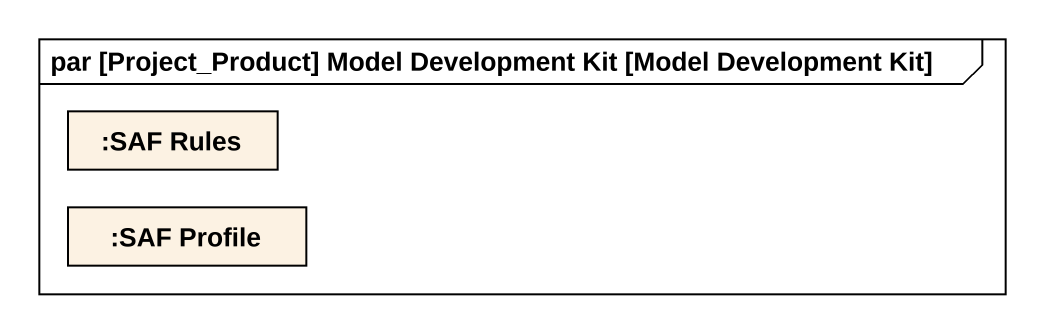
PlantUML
@startuml
mainframe par [Project_Product] Model Development Kit [Model Development Kit]
rectangle ":SAF Rules" as SAF_Rules
rectangle ":SAF Profile" as SAF_Profile
@enduml
